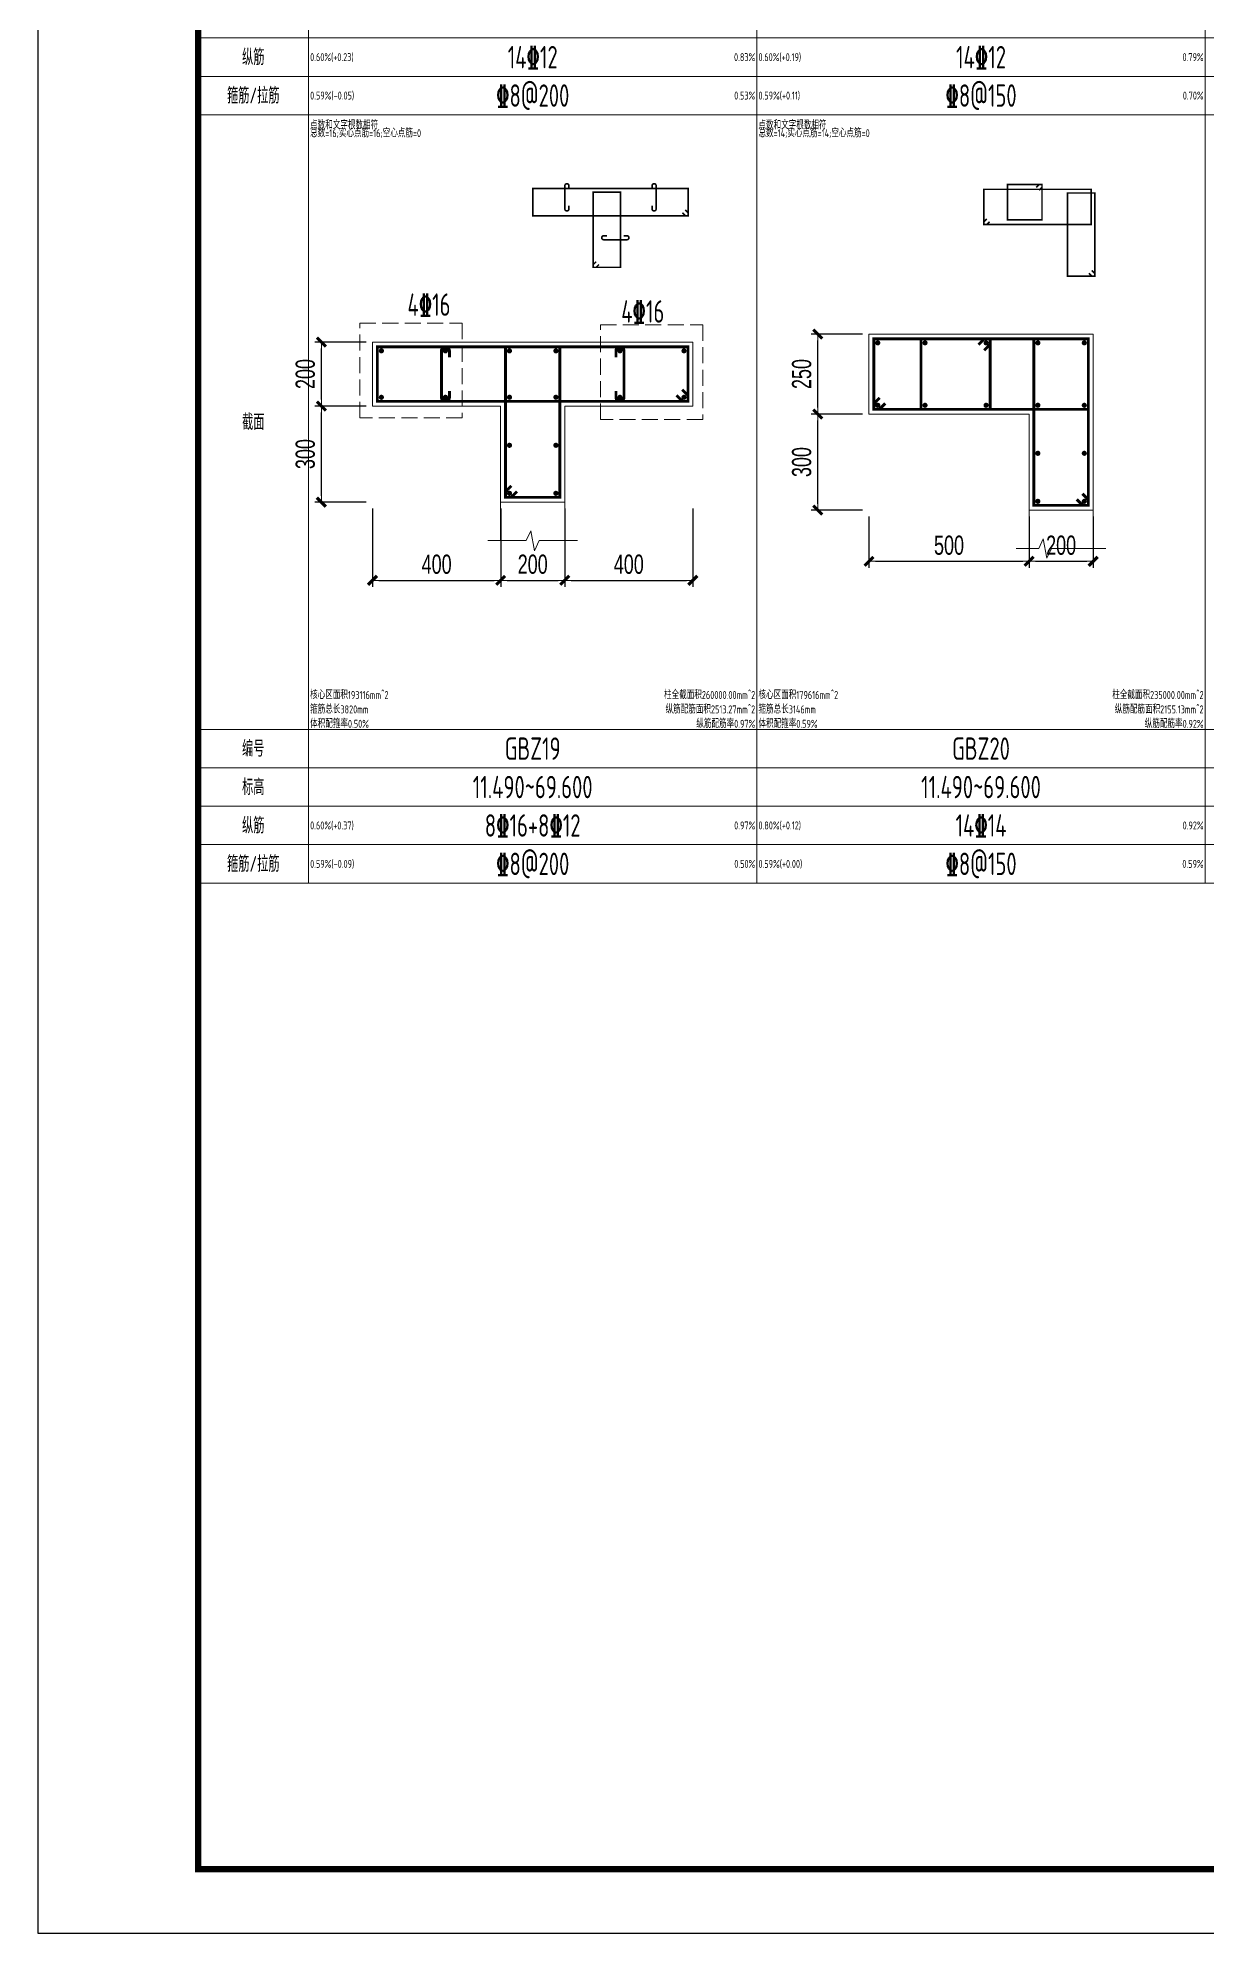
# Model space of a CAD drawing. Extents: x -129922 to 1190196, y -520662 to 139923.
# Drawn here: x 369857 to 388096, y -382909 to -353309 of the extents above; entities that cross this region are included whole.
import ezdxf
from ezdxf.enums import TextEntityAlignment as Align

# ---------------------------------------------------------------- set-up
doc = ezdxf.new("R2010")
doc.units = 0
doc.header["$LTSCALE"] = 1000
doc.header["$MEASUREMENT"] = 0
doc.linetypes.add('DASH', pattern=[0.35, 0.25, -0.1])
for name, color, linetype, lineweight in [('S-墙柱-REIN', 1, 'Continuous', 20), ('S-墙柱-大样细线', 7, 'Continuous', 20), ('S-墙柱-编号', 4, 'Continuous', 20), ('S-墙柱-连梁虚线', 4, 'DASH', 20), ('S-大样-DIM', 3, 'Continuous', 20), ('S-大样-REIN', 1, 'Continuous', 20), ('S-大样-实线', 2, 'Continuous', 20), ('S-通用-TAB', 7, 'Continuous', 20)]:
    doc.layers.add(name, color=color, linetype=linetype, lineweight=lineweight)
doc.layers.add('Y-云图图框', color=7, linetype='Continuous')
doc.layers.add('配箍校核', color=34, linetype='Continuous', plot=False)
doc.styles.add('_YT_Name', font='', dxfattribs={"width": 0.8})
doc.styles.add('_YT_Sign_Text', font='ros.shx', dxfattribs={"width": 0.8, "bigfont": 'hztxt.shx'})
doc.styles.add('BW_Dim', font='Bweng.shx', dxfattribs={"width": 0.7, "bigfont": 'hztxt.shx'})
doc.styles.add('BW_Rein', font='tssdeng.shx', dxfattribs={"width": 0.7, "bigfont": 'hztxt.shx'})
doc.styles.get("Standard").update_dxf_attribs({"font": 'gbenor.shx', "bigfont": 'gbcbig.shx'})
doc.styles.add('TSSD_Rein', font='tssdeng.shx', dxfattribs={"width": 0.7, "bigfont": 'hztxt.shx'})
doc.styles.get('_YT_Name').set_extended_font_data('SimHei')
doc.dimstyles.new('Cyz_20_100', dxfattribs={"dimtxt": 300, "dimasz": 100, "dimexe": 100, "dimexo": 100, "dimgap": 100, "dimtad": 1, "dimdec": 0, "dimlfac": 0.2, "dimzin": 0, "dimdsep": 46, "dimtxsty": 'BW_Dim', "dimblk": '_bwk', "dimcen": 0, "dimclrt": 7, "dimadec": 0, "dimazin": 0, "dimtfac": 1, "dimtdec": 0, "dimtix": 1, "dimtmove": 2, "dimatfit": 0, "dimfxl": 0, "dimtolj": 1, "dimtzin": 0, "dimarcsym": 0})

# ---------------------------------------------------------------- blocks, each defined once
blk = doc.blocks.new('ECMCTK_A1_横_单行图名--0')
at = {"color": 4}
blk.add_lwpolyline([(0, 0), (841, 0), (841, 594), (0, 594)], close=True, dxfattribs=at)
at = {"const_width": 1}
blk.add_lwpolyline([(25, 10), (831, 10), (831, 584), (25, 584)], close=True, dxfattribs=at)
at = {"color": 80, "flags": 3}
for tag, height, p in [('YTHQINS', 3, (34.31, 585.5)), ('ECMCKEY', 3, (292.07, 288.23)), ('YTTQINS', 5.62, (848.03, 12.81)), ('YTFRAME', 3, (652.76, 5.84)), ('YTBARCODE_T1', 3, (749.78, 5.95))]:
    blk.add_attdef(tag, text='', height=height, dxfattribs=at).set_placement(p, align=Align.MIDDLE_CENTER)
for tag, height, style, width, p in [('证书编号', 4, '_YT_Sign_Text', 0.8, (708.87, 43.81)), ('审查批准号', 4, '_YT_Sign_Text', 0.8, (761.06, 43.81)), ('工程号', 4, '_YT_Sign_Text', 0.5, (804.08, 44.12)), ('设计单位', 6, '_YT_Name', 0.8, (623.75, 38.6)), ('建设单位', 4, '_YT_Sign_Text', 0.8, (734.96, 36.11)), ('阶段', 4, '_YT_Sign_Text', 0.8, (804.08, 35.81)), ('项目号', 4, '_YT_Sign_Text', 0.5, (822.08, 33.72)), ('项目名称', 4, '_YT_Sign_Text', 0.8, (734.96, 28.11)), ('专业', 4, '_YT_Sign_Text', 0.8, (804.08, 27.31)), ('图纸编号', 4, '_YT_Sign_Text', 0.5, (803.93, 19.36)), ('图纸名称', 4.5, '_YT_Name', 0.8, (735.39, 15.06)), ('出图比例', 4.2, '_YT_Sign_Text', 0.8, (681.82, 11.78)), ('日期', 4, '_YT_Sign_Text', 0.5, (803.88, 12.13)), ('版本号', 4, '_YT_Sign_Text', 0.8, (822.08, 13))]:
    blk.add_attdef(tag, text='', height=height, dxfattribs=dict(style=style, width=width)).set_placement(p, align=Align.CENTER)
at = {"style": '_YT_Sign_Text', "width": 0.8, "flags": 3}
for tag, p, height in [('{审定人}', (605.87, 26.45), 6.24), ('{校对人}', (658.35, 26.53), 6.24), ('[审定人]', (590.95, 27.81), 4.1), ('[校对人]', (642.23, 27.82), 4.1), ('[审核人]', (591.01, 19.76), 4.1), ('{审核人}', (606.98, 18.44), 6.24), ('[设计人]', (642.47, 20.21), 4.1), ('{设计人}', (658.48, 18.54), 6.24), ('[项目负责人]', (590.78, 12.01), 4.1), ('{项目负责人}', (608.28, 10.72), 6.24), ('[专业负责人]', (642.74, 11.77), 4.1), ('{专业负责人}', (658.58, 10.36), 6.24)]:
    blk.add_attdef(tag, p, '', height=height, dxfattribs=at)
at = {"color": 80, "flags": 3}
for tag, p in [('YTQRCODE', (551.04, 11.91)), ('YTBZSIT', (25, 10)), ('EXT_TK_LEFT', (25, 10))]:
    blk.add_attdef(tag, p, '', height=3, dxfattribs=at)
blk = doc.blocks.new('_bwk')
blk.add_line((-1, 0), (0, 0))
at = {"const_width": 0.5}
blk.add_lwpolyline([(-0.7, -0.7), (0.7, 0.7)], dxfattribs=at)
blk = doc.blocks.new('*D1617')
at = {"layer": 'Defpoints', "color": 0, "transparency": 16777216}
for p in [(378082, -360559), (380082, -360559), (380082, -361781)]:
    blk.add_point(p, dxfattribs=at)
at = {"layer": 'S-大样-DIM', "color": 0, "lineweight": -2, "transparency": 16777216}
for p, q in [((378082, -360659), (378082, -361881)), ((380082, -360659), (380082, -361881)), ((378182, -361781), (379982, -361781))]:
    blk.add_line(p, q, dxfattribs=at)
at = {"layer": 'S-大样-DIM', "color": 0, "lineweight": -2, "transparency": 16777216, "xscale": 100, "yscale": 100, "zscale": 100, "rotation": 180}
blk.add_blockref('_bwk', (378082, -361781), dxfattribs=at)
at = {"layer": 'S-大样-DIM', "color": 0, "lineweight": -2, "transparency": 16777216, "xscale": 100, "yscale": 100, "zscale": 100}
blk.add_blockref('_bwk', (380082, -361781), dxfattribs=at)
at = {"layer": 'S-大样-DIM', "color": 7, "transparency": 16777216, "insert": (379082, -361531), "char_height": 300, "attachment_point": 5, "style": 'BW_Dim'}
blk.add_mtext('\\A1;400', dxfattribs=at)
blk = doc.blocks.new('*D1618')
at = {"layer": 'Defpoints', "color": 0, "transparency": 16777216}
for p in [(377082, -360559), (378082, -360559), (378082, -361781)]:
    blk.add_point(p, dxfattribs=at)
at = {"layer": 'S-大样-DIM', "color": 0, "lineweight": -2, "transparency": 16777216}
for p, q in [((377082, -360659), (377082, -361881)), ((378082, -360659), (378082, -361881)), ((377182, -361781), (377982, -361781))]:
    blk.add_line(p, q, dxfattribs=at)
at = {"layer": 'S-大样-DIM', "color": 0, "lineweight": -2, "transparency": 16777216, "xscale": 100, "yscale": 100, "zscale": 100, "rotation": 180}
blk.add_blockref('_bwk', (377082, -361781), dxfattribs=at)
at = {"layer": 'S-大样-DIM', "color": 0, "lineweight": -2, "transparency": 16777216, "xscale": 100, "yscale": 100, "zscale": 100}
blk.add_blockref('_bwk', (378082, -361781), dxfattribs=at)
at = {"layer": 'S-大样-DIM', "color": 7, "transparency": 16777216, "insert": (377582, -361531), "char_height": 300, "attachment_point": 5, "style": 'BW_Dim'}
blk.add_mtext('\\A1;200', dxfattribs=at)
blk = doc.blocks.new('*D1619')
at = {"layer": 'Defpoints', "color": 0, "transparency": 16777216}
for p in [(375082, -360559), (377082, -360559), (377082, -361781)]:
    blk.add_point(p, dxfattribs=at)
at = {"layer": 'S-大样-DIM', "color": 0, "lineweight": -2, "transparency": 16777216}
for p, q in [((375082, -360659), (375082, -361881)), ((377082, -360659), (377082, -361881)), ((375182, -361781), (376982, -361781))]:
    blk.add_line(p, q, dxfattribs=at)
at = {"layer": 'S-大样-DIM', "color": 0, "lineweight": -2, "transparency": 16777216, "xscale": 100, "yscale": 100, "zscale": 100, "rotation": 180}
blk.add_blockref('_bwk', (375082, -361781), dxfattribs=at)
at = {"layer": 'S-大样-DIM', "color": 0, "lineweight": -2, "transparency": 16777216, "xscale": 100, "yscale": 100, "zscale": 100}
blk.add_blockref('_bwk', (377082, -361781), dxfattribs=at)
at = {"layer": 'S-大样-DIM', "color": 7, "transparency": 16777216, "insert": (376082, -361531), "char_height": 300, "attachment_point": 5, "style": 'BW_Dim'}
blk.add_mtext('\\A1;400', dxfattribs=at)
blk = doc.blocks.new('*D1620')
at = {"layer": 'Defpoints', "color": 0, "transparency": 16777216}
for p in [(374282, -358059), (375082, -358059), (375082, -359059)]:
    blk.add_point(p, dxfattribs=at)
at = {"layer": 'S-大样-DIM', "color": 0, "lineweight": -2, "transparency": 16777216}
for p, q in [((374982, -358059), (374182, -358059)), ((374282, -358959), (374282, -358159)), ((374982, -359059), (374182, -359059))]:
    blk.add_line(p, q, dxfattribs=at)
at = {"layer": 'S-大样-DIM', "color": 0, "lineweight": -2, "transparency": 16777216, "xscale": 100, "yscale": 100, "zscale": 100}
for p, rotation in [((374282, -358059), 90), ((374282, -359059), 270)]:
    blk.add_blockref('_bwk', p, dxfattribs=dict(at, rotation=rotation))
at = {"layer": 'S-大样-DIM', "color": 7, "transparency": 16777216, "insert": (374032, -358559), "char_height": 300, "attachment_point": 5, "rotation": 90, "style": 'BW_Dim'}
blk.add_mtext('\\A1;200', dxfattribs=at)
blk = doc.blocks.new('*D1621')
at = {"layer": 'Defpoints', "color": 0, "transparency": 16777216}
for p in [(374282, -359059), (375082, -359059), (375082, -360559)]:
    blk.add_point(p, dxfattribs=at)
at = {"layer": 'S-大样-DIM', "color": 0, "lineweight": -2, "transparency": 16777216}
for p, q in [((374982, -359059), (374182, -359059)), ((374282, -360459), (374282, -359159)), ((374982, -360559), (374182, -360559))]:
    blk.add_line(p, q, dxfattribs=at)
at = {"layer": 'S-大样-DIM', "color": 0, "lineweight": -2, "transparency": 16777216, "xscale": 100, "yscale": 100, "zscale": 100}
for p, rotation in [((374282, -359059), 90), ((374282, -360559), 270)]:
    blk.add_blockref('_bwk', p, dxfattribs=dict(at, rotation=rotation))
at = {"layer": 'S-大样-DIM', "color": 7, "transparency": 16777216, "insert": (374032, -359809), "char_height": 300, "attachment_point": 5, "rotation": 90, "style": 'BW_Dim'}
blk.add_mtext('\\A1;300', dxfattribs=at)
blk = doc.blocks.new('*D1622')
at = {"layer": 'Defpoints', "color": 0, "transparency": 16777216}
for p in [(385332, -360684), (386332, -360684), (386332, -361484)]:
    blk.add_point(p, dxfattribs=at)
at = {"layer": 'S-大样-DIM', "color": 0, "lineweight": -2, "transparency": 16777216}
for p, q in [((385332, -360784), (385332, -361584)), ((386332, -360784), (386332, -361584)), ((385432, -361484), (386232, -361484))]:
    blk.add_line(p, q, dxfattribs=at)
at = {"layer": 'S-大样-DIM', "color": 0, "lineweight": -2, "transparency": 16777216, "xscale": 100, "yscale": 100, "zscale": 100, "rotation": 180}
blk.add_blockref('_bwk', (385332, -361484), dxfattribs=at)
at = {"layer": 'S-大样-DIM', "color": 0, "lineweight": -2, "transparency": 16777216, "xscale": 100, "yscale": 100, "zscale": 100}
blk.add_blockref('_bwk', (386332, -361484), dxfattribs=at)
at = {"layer": 'S-大样-DIM', "color": 7, "transparency": 16777216, "insert": (385832, -361234), "char_height": 300, "attachment_point": 5, "style": 'BW_Dim'}
blk.add_mtext('\\A1;200', dxfattribs=at)
blk = doc.blocks.new('*D1623')
at = {"layer": 'Defpoints', "color": 0, "transparency": 16777216}
for p in [(382832, -360684), (385332, -360684), (385332, -361484)]:
    blk.add_point(p, dxfattribs=at)
at = {"layer": 'S-大样-DIM', "color": 0, "lineweight": -2, "transparency": 16777216}
for p, q in [((382832, -360784), (382832, -361584)), ((385332, -360784), (385332, -361584)), ((382932, -361484), (385232, -361484))]:
    blk.add_line(p, q, dxfattribs=at)
at = {"layer": 'S-大样-DIM', "color": 0, "lineweight": -2, "transparency": 16777216, "xscale": 100, "yscale": 100, "zscale": 100, "rotation": 180}
blk.add_blockref('_bwk', (382832, -361484), dxfattribs=at)
at = {"layer": 'S-大样-DIM', "color": 0, "lineweight": -2, "transparency": 16777216, "xscale": 100, "yscale": 100, "zscale": 100}
blk.add_blockref('_bwk', (385332, -361484), dxfattribs=at)
at = {"layer": 'S-大样-DIM', "color": 7, "transparency": 16777216, "insert": (384082, -361234), "char_height": 300, "attachment_point": 5, "style": 'BW_Dim'}
blk.add_mtext('\\A1;500', dxfattribs=at)
blk = doc.blocks.new('*D1624')
at = {"layer": 'Defpoints', "color": 0, "transparency": 16777216}
for p in [(382032, -357934), (382832, -357934), (382832, -359184)]:
    blk.add_point(p, dxfattribs=at)
at = {"layer": 'S-大样-DIM', "color": 0, "lineweight": -2, "transparency": 16777216}
for p, q in [((382732, -357934), (381932, -357934)), ((382032, -359084), (382032, -358034)), ((382732, -359184), (381932, -359184))]:
    blk.add_line(p, q, dxfattribs=at)
at = {"layer": 'S-大样-DIM', "color": 0, "lineweight": -2, "transparency": 16777216, "xscale": 100, "yscale": 100, "zscale": 100}
for p, rotation in [((382032, -357934), 90), ((382032, -359184), 270)]:
    blk.add_blockref('_bwk', p, dxfattribs=dict(at, rotation=rotation))
at = {"layer": 'S-大样-DIM', "color": 7, "transparency": 16777216, "insert": (381782, -358559), "char_height": 300, "attachment_point": 5, "rotation": 90, "style": 'BW_Dim'}
blk.add_mtext('\\A1;250', dxfattribs=at)
blk = doc.blocks.new('*D1625')
at = {"layer": 'Defpoints', "color": 0, "transparency": 16777216}
for p in [(382032, -359184), (382832, -359184), (382832, -360684)]:
    blk.add_point(p, dxfattribs=at)
at = {"layer": 'S-大样-DIM', "color": 0, "lineweight": -2, "transparency": 16777216}
for p, q in [((382732, -359184), (381932, -359184)), ((382032, -360584), (382032, -359284)), ((382732, -360684), (381932, -360684))]:
    blk.add_line(p, q, dxfattribs=at)
at = {"layer": 'S-大样-DIM', "color": 0, "lineweight": -2, "transparency": 16777216, "xscale": 100, "yscale": 100, "zscale": 100}
for p, rotation in [((382032, -359184), 90), ((382032, -360684), 270)]:
    blk.add_blockref('_bwk', p, dxfattribs=dict(at, rotation=rotation))
at = {"layer": 'S-大样-DIM', "color": 7, "transparency": 16777216, "insert": (381782, -359934), "char_height": 300, "attachment_point": 5, "rotation": 90, "style": 'BW_Dim'}
blk.add_mtext('\\A1;300', dxfattribs=at)

msp = doc.modelspace()

# ---------------------------------------------------------------- linework, layer by layer
at = {"layer": 'S-墙柱-REIN', "const_width": 40}
for points in [[(375199.2, -358197, 1), (375239.2, -358197, 1)], [(376199.2, -358197, 1), (376239.2, -358197, 1)], [(377199.2, -358197, 1), (377239.2, -358197, 1)], [(377924.2, -358197, 1), (377964.2, -358197, 1)], [(378924.2, -358197, 1), (378964.2, -358197, 1)], [(379924.2, -358197, 1), (379964.2, -358197, 1)], [(382949.2, -358072, 1), (382989.2, -358072, 1)], [(383687.2, -358072, 1), (383727.2, -358072, 1)], [(384640.7, -358072, 1), (384680.7, -358072, 1)], [(385449.2, -358072, 1), (385489.2, -358072, 1)], [(386174.2, -358072, 1), (386214.2, -358072, 1)], [(375199.2, -358922, 1), (375239.2, -358922, 1)], [(376199.2, -358922, 1), (376239.2, -358922, 1)], [(377199.2, -358922, 1), (377239.2, -358922, 1)], [(377924.2, -358922, 1), (377964.2, -358922, 1)], [(378924.2, -358922, 1), (378964.2, -358922, 1)], [(379924.2, -358922, 1), (379964.2, -358922, 1)], [(382949.2, -359047, 1), (382989.2, -359047, 1)], [(383687.2, -359047, 1), (383727.2, -359047, 1)], [(384640.7, -359047, 1), (384680.7, -359047, 1)], [(385449.2, -359047, 1), (385489.2, -359047, 1)], [(386174.2, -359047, 1), (386214.2, -359047, 1)], [(377199.2, -359672, 1), (377239.2, -359672, 1)], [(377924.2, -359672, 1), (377964.2, -359672, 1)], [(385449.2, -359797, 1), (385489.2, -359797, 1)], [(386174.2, -359797, 1), (386214.2, -359797, 1)], [(377199.2, -360422, 1), (377239.2, -360422, 1)], [(377924.2, -360422, 1), (377964.2, -360422, 1)], [(385449.2, -360547, 1), (385489.2, -360547, 1)], [(386174.2, -360547, 1), (386214.2, -360547, 1)]]:
    msp.add_lwpolyline(points, format="xyb", close=True, dxfattribs=at)
at = {"layer": 'S-墙柱-大样细线'}
for points in [[(375081.7, -358059.5), (375081.7, -359059.5), (377081.7, -359059.5), (377081.7, -360559.5), (378081.7, -360559.5), (378081.7, -359059.5), (380081.7, -359059.5), (380081.7, -358059.5)], [(385331.7, -359184.5), (382831.7, -359184.5), (382831.7, -357934.5), (386331.7, -357934.5), (386331.7, -360684.5), (385331.7, -360684.5)]]:
    msp.add_lwpolyline(points, close=True, dxfattribs=at)
at = {"layer": 'S-墙柱-连梁虚线'}
for points in [[(374884.1, -357766.1), (376481.4, -357766.1), (376481.4, -359243.3), (374884.1, -359243.3)], [(378639.4, -357791.6), (380236.7, -357791.6), (380236.7, -359268.8), (378639.4, -359268.8)]]:
    msp.add_lwpolyline(points, close=True, dxfattribs=at)
at = {"layer": 'S-大样-REIN', "color": 1}
for points, const_width in [([(379963.3, -355996.3), (380009.2, -356042.2), (380009.2, -356086.4), (377584.2, -356086.4), (377584.2, -355661.4), (380009.2, -355661.4), (380009.2, -356086.4), (379965, -356086.4), (379919.1, -356040.5)], 25), ([(378618.1, -356846.7), (378572.2, -356892.7), (378528, -356892.7), (378528, -355717.7), (378953, -355717.7), (378953, -356892.7), (378528, -356892.7), (378528, -356848.5), (378573.9, -356802.5)], 25), ([(384671.7, -356134.4), (384625.7, -356180.3), (384625.7, -356224.5), (386300.7, -356224.5), (386300.7, -355674.5), (384625.7, -355674.5), (384625.7, -356224.5), (384669.9, -356224.5), (384715.8, -356178.6)], 25), ([(386266.8, -356984.8), (386312.7, -357030.8), (386356.9, -357030.8), (386356.9, -355730.8), (385931.9, -355730.8), (385931.9, -357030.8), (386356.9, -357030.8), (386356.9, -356986.6), (386311, -356940.6)], 25), ([(379914.8, -358804.2), (380006.7, -358896.1), (380006.7, -358984.5), (375156.7, -358984.5), (375156.7, -358134.5), (380006.7, -358134.5), (380006.7, -358984.5), (379918.3, -358984.5), (379826.4, -358892.6)], 45), ([(377337, -360392.6), (377245.1, -360484.5), (377156.7, -360484.5), (377156.7, -358134.5), (378006.7, -358134.5), (378006.7, -360484.5), (377156.7, -360484.5), (377156.7, -360396.1), (377248.7, -360304.2)], 45), ([(382998.7, -358929.2), (382906.7, -359021.1), (382906.7, -359109.5), (386256.7, -359109.5), (386256.7, -358009.5), (382906.7, -358009.5), (382906.7, -359109.5), (382995.1, -359109.5), (383087, -359017.6)], 45), ([(386076.4, -360517.6), (386168.3, -360609.5), (386256.7, -360609.5), (386256.7, -358009.5), (385406.7, -358009.5), (385406.7, -360609.5), (386256.7, -360609.5), (386256.7, -360521.1), (386164.8, -360429.2)], 45)]:
    msp.add_lwpolyline(points, dxfattribs=dict(at, const_width=const_width))
at = {"layer": 'S-大样-REIN'}
for points, const_width in [([(378146.7, -355930.2), (378146.7, -355980.2, -1), (378084.2, -355980.2), (378084.2, -355617.7, -1), (378146.7, -355617.7), (378146.7, -355667.7)], 25), ([(379446.7, -355667.7), (379446.7, -355617.7, -1), (379509.2, -355617.7), (379509.2, -355980.2, -1), (379446.7, -355980.2), (379446.7, -355930.2)], 25), ([(379003, -356398.9), (379053, -356398.9, -1), (379053, -356461.4), (378690.5, -356461.4, -1), (378690.5, -356398.9), (378740.5, -356398.9)], 25), ([(376281.7, -358822), (376281.7, -358922, -1), (376156.7, -358922), (376156.7, -358197, -1), (376281.7, -358197), (376281.7, -358297)], 45), ([(378881.7, -358297), (378881.7, -358197, -1), (379006.7, -358197), (379006.7, -358922, -1), (378881.7, -358922), (378881.7, -358822)], 45)]:
    msp.add_lwpolyline(points, format="xyb", dxfattribs=dict(at, const_width=const_width))
for points, const_width in [([(385488, -355689.7), (385533.9, -355643.7), (385533.9, -355599.5), (384994.7, -355599.5), (384994.7, -356149.5), (385533.9, -356149.5), (385533.9, -355599.5), (385489.7, -355599.5), (385443.8, -355645.5)], 25), ([(384631.3, -358189.8), (384723.2, -358097.9), (384723.2, -358009.5), (383644.7, -358009.5), (383644.7, -359109.5), (384723.2, -359109.5), (384723.2, -358009.5), (384634.8, -358009.5), (384542.9, -358101.4)], 45)]:
    msp.add_lwpolyline(points, dxfattribs=dict(at, const_width=const_width))
at = {"layer": 'S-大样-实线'}
for points in [[(377081.7, -360559.5), (377081.7, -361159.5)], [(378081.7, -360559.5), (378081.7, -361159.5)], [(385331.7, -360684.5), (385331.7, -361284.5)], [(386331.7, -360684.5), (386331.7, -361284.5)], [(376881.7, -361159.5), (377481.7, -361159.5), (377551.7, -361009.5), (377611.7, -361322.6), (377681.7, -361159.5), (378281.7, -361159.5)], [(385131.7, -361284.5), (385481.7, -361284.5), (385551.7, -361134.5), (385611.7, -361434.5), (385681.7, -361284.5), (386531.7, -361284.5)]]:
    msp.add_lwpolyline(points, dxfattribs=at)
at = {"layer": 'S-通用-TAB'}
for points in [[(372356.7, -354509.5), (372356.7, -342509.5), (374081.7, -342509.5), (374081.7, -354509.5), (372356.7, -354509.5), (372356.7, -353909.5), (374081.7, -353909.5), (374081.7, -353309.5), (372356.7, -353309.5), (372356.7, -352709.5), (374081.7, -352709.5), (374081.7, -352109.5), (372356.7, -352109.5), (372356.7, -354509.5)], [(374081.7, -354509.5), (374081.7, -342509.5), (381081.7, -342509.5), (381081.7, -354509.5), (374081.7, -354509.5), (374081.7, -352109.5), (381081.7, -352109.5), (381081.7, -352709.5), (374081.7, -352709.5), (374081.7, -353309.5), (381081.7, -353309.5), (381081.7, -353909.5), (374081.7, -353909.5), (374081.7, -354509.5)], [(381081.7, -354509.5), (381081.7, -342509.5), (388081.7, -342509.5), (388081.7, -354509.5), (381081.7, -354509.5), (381081.7, -352109.5), (388081.7, -352109.5), (388081.7, -352709.5), (381081.7, -352709.5), (381081.7, -353309.5), (388081.7, -353309.5), (388081.7, -353909.5), (381081.7, -353909.5), (381081.7, -354509.5)], [(388081.7, -354509.5), (388081.7, -342509.5), (395081.7, -342509.5), (395081.7, -354509.5), (388081.7, -354509.5), (388081.7, -352109.5), (395081.7, -352109.5), (395081.7, -352709.5), (388081.7, -352709.5), (388081.7, -353309.5), (395081.7, -353309.5), (395081.7, -353909.5), (388081.7, -353909.5), (388081.7, -354509.5)], [(372356.7, -366509.5), (372356.7, -354509.5), (374081.7, -354509.5), (374081.7, -366509.5), (372356.7, -366509.5), (372356.7, -365909.5), (374081.7, -365909.5), (374081.7, -365309.5), (372356.7, -365309.5), (372356.7, -364709.5), (374081.7, -364709.5), (374081.7, -364109.5), (372356.7, -364109.5), (372356.7, -366509.5)], [(374081.7, -366509.5), (374081.7, -354509.5), (381081.7, -354509.5), (381081.7, -366509.5), (374081.7, -366509.5), (374081.7, -364109.5), (381081.7, -364109.5), (381081.7, -364709.5), (374081.7, -364709.5), (374081.7, -365309.5), (381081.7, -365309.5), (381081.7, -365909.5), (374081.7, -365909.5), (374081.7, -366509.5)], [(381081.7, -366509.5), (381081.7, -354509.5), (388081.7, -354509.5), (388081.7, -366509.5), (381081.7, -366509.5), (381081.7, -364109.5), (388081.7, -364109.5), (388081.7, -364709.5), (381081.7, -364709.5), (381081.7, -365309.5), (388081.7, -365309.5), (388081.7, -365909.5), (381081.7, -365909.5), (381081.7, -366509.5)], [(388081.7, -366509.5), (388081.7, -354509.5), (395081.7, -354509.5), (395081.7, -366509.5), (388081.7, -366509.5), (388081.7, -364109.5), (395081.7, -364109.5), (395081.7, -364709.5), (388081.7, -364709.5), (388081.7, -365309.5), (395081.7, -365309.5), (395081.7, -365909.5), (388081.7, -365909.5), (388081.7, -366509.5)]]:
    msp.add_lwpolyline(points, dxfattribs=at)

# ---------------------------------------------------------------- block references
at = {"layer": 'Y-云图图框', "xscale": 100, "yscale": 100, "zscale": 100}
msp.add_blockref('ECMCTK_A1_横_单行图名--0', (369856.7, -382909.5), dxfattribs=at)

# ---------------------------------------------------------------- texts
at = {"layer": 'S-墙柱-编号', "width": 0.7}
for s, style, p in [('14\x8412', 'BW_Rein', (377581.7, -353609.5)), ('14\x8412', 'BW_Rein', (384581.7, -353609.5)), ('\x848@200', 'BW_Rein', (377581.7, -354209.5)), ('\x848@150', 'BW_Rein', (384581.7, -354209.5)), ('4\x8416', 'TSSD_Rein', (375962.4, -357474.7)), ('4\x8416', 'TSSD_Rein', (379300.7, -357581.7)), ('GBZ19', 'TSSD_Rein', (377581.7, -364409.5)), ('GBZ20', 'TSSD_Rein', (384581.7, -364409.5)), ('11.490~69.600', 'TSSD_Rein', (377581.7, -365009.5)), ('11.490~69.600', 'TSSD_Rein', (384581.7, -365009.5)), ('8\x8416+8\x8412', 'TSSD_Rein', (377581.7, -365609.5)), ('14\x8414', 'BW_Rein', (384581.7, -365609.5)), ('\x848@200', 'TSSD_Rein', (377581.7, -366209.5)), ('\x848@150', 'BW_Rein', (384581.7, -366209.5))]:
    msp.add_text(s, height=350, dxfattribs=dict(at, style=style)).set_placement(p, align=Align.MIDDLE_CENTER)
at = {"layer": 'S-通用-TAB', "style": 'BW_Rein', "width": 0.7}
for s, p in [('纵筋', (373219.2, -353609.5)), ('箍筋/拉筋', (373219.2, -354209.5)), ('截面', (373219.2, -359309.5)), ('编号', (373219.2, -364409.5)), ('标高', (373219.2, -365009.5)), ('纵筋', (373219.2, -365609.5)), ('箍筋/拉筋', (373219.2, -366209.5))]:
    msp.add_text(s, height=250, dxfattribs=at).set_placement(p, align=Align.MIDDLE_CENTER)
at = {"layer": '配箍校核', "style": 'BW_Rein', "width": 0.7}
for s, p in [('0.60%(+0.23)', (374106.7, -353609.5)), ('0.60%(+0.19)', (381106.7, -353609.5)), ('0.59%(+0.11)', (381106.7, -354209.5)), ('0.60%(+0.37)', (374106.7, -365609.5)), ('0.80%(+0.12)', (381106.7, -365609.5)), ('0.59%(+0.00)', (381106.7, -366209.5))]:
    msp.add_text(s, height=125, dxfattribs=at).set_placement(p, align=Align.MIDDLE_LEFT)
for s, p in [('0.83%', (381056.7, -353609.5)), ('0.79%', (388056.7, -353609.5)), ('0.70%', (388056.7, -354209.5)), ('0.97%', (381056.7, -365609.5)), ('0.92%', (388056.7, -365609.5)), ('0.59%', (388056.7, -366209.5))]:
    msp.add_text(s, height=125, dxfattribs=at).set_placement(p, align=Align.MIDDLE_RIGHT)
at = {"layer": '配箍校核', "color": 1, "style": 'BW_Rein', "width": 0.7}
for s, p in [('0.59%(-0.05)', (374106.7, -354209.5)), ('0.59%(-0.09)', (374106.7, -366209.5))]:
    msp.add_text(s, height=125, dxfattribs=at).set_placement(p, align=Align.MIDDLE_LEFT)
for s, p in [('0.53%', (381056.7, -354209.5)), ('0.50%', (381056.7, -366209.5))]:
    msp.add_text(s, height=125, dxfattribs=at).set_placement(p, align=Align.MIDDLE_RIGHT)
at = {"layer": '配箍校核', "style": 'BW_Rein', "width": 0.7}
for s, p in [('点数和文字根数相符', (374106.7, -354734.5)), ('点数和文字根数相符', (381106.7, -354734.5)), ('总数=16;实心点筋=16;空心点筋=0', (374106.7, -354859.5)), ('总数=14;实心点筋=14;空心点筋=0', (381106.7, -354859.5)), ('核心区面积193116mm^ 2', (374106.7, -363634.5)), ('核心区面积179616mm^ 2', (381106.7, -363634.5)), ('箍筋总长3820mm', (374106.7, -363859.5)), ('箍筋总长3146mm', (381106.7, -363859.5)), ('体积配箍率0.50%', (374106.7, -364084.5)), ('体积配箍率0.59%', (381106.7, -364084.5))]:
    msp.add_text(s, height=125, dxfattribs=at).set_placement(p)
for s, p in [('柱全截面积260000.00mm^ 2', (381056.7, -363634.5)), ('柱全截面积235000.00mm^ 2', (388056.7, -363634.5)), ('纵筋配筋面积2513.27mm^ 2', (381056.7, -363859.5)), ('纵筋配筋面积2155.13mm^ 2', (388056.7, -363859.5)), ('纵筋配筋率0.97%', (381056.7, -364084.5)), ('纵筋配筋率0.92%', (388056.7, -364084.5))]:
    msp.add_text(s, height=125, dxfattribs=at).set_placement(p, align=Align.RIGHT)

# ---------------------------------------------------------------- dimensions: what is measured, and where the dimension line sits
at = {"layer": 'S-大样-DIM'}
for base, p1, p2, picture, middle in [((382031.7, -357934.5), (382831.7, -359184.5), (382831.7, -357934.5), '*D1624', (381781.7, -358559.5)), ((374281.7, -358059.5), (375081.7, -359059.5), (375081.7, -358059.5), '*D1620', (374031.7, -358559.5)), ((374281.7, -359059.5), (375081.7, -360559.5), (375081.7, -359059.5), '*D1621', (374031.7, -359809.5)), ((382031.7, -359184.5), (382831.7, -360684.5), (382831.7, -359184.5), '*D1625', (381781.7, -359934.5))]:
    dim = msp.add_linear_dim(base=base, p1=p1, p2=p2, angle=90, dimstyle='Cyz_20_100', dxfattribs=at)
    dim.commit()
    dim.dimension.update_dxf_attribs({"geometry": picture, "text_midpoint": middle})
for base, p1, p2, picture, middle in [((377081.7, -361781.3), (375081.7, -360559.5), (377081.7, -360559.5), '*D1619', (376081.7, -361531.3)), ((378081.7, -361781.3), (377081.7, -360559.5), (378081.7, -360559.5), '*D1618', (377581.7, -361531.3)), ((380081.7, -361781.3), (378081.7, -360559.5), (380081.7, -360559.5), '*D1617', (379081.7, -361531.3)), ((385331.7, -361484.5), (382831.7, -360684.5), (385331.7, -360684.5), '*D1623', (384081.7, -361234.5)), ((386331.7, -361484.5), (385331.7, -360684.5), (386331.7, -360684.5), '*D1622', (385831.7, -361234.5))]:
    dim = msp.add_linear_dim(base=base, p1=p1, p2=p2, dimstyle='Cyz_20_100', dxfattribs=at)
    dim.commit()
    dim.dimension.update_dxf_attribs({"geometry": picture, "text_midpoint": middle})

doc.saveas('drawing.dxf')
